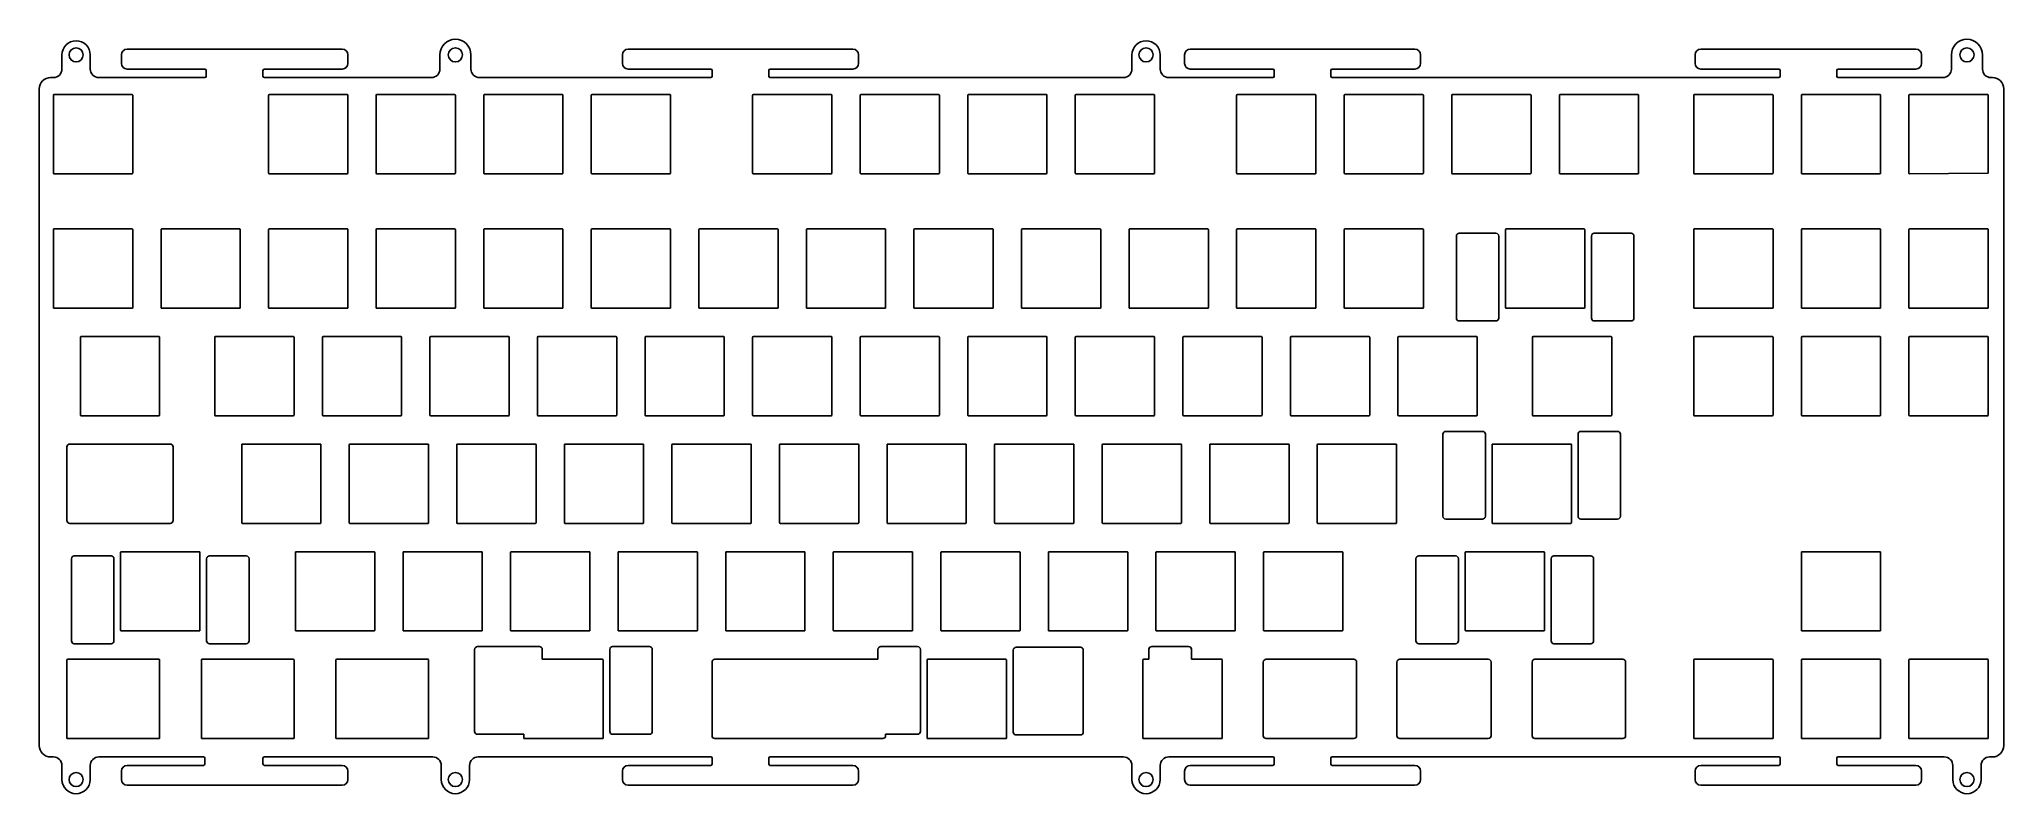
# Model space of a CAD drawing. Header units: millimetres. Extents: x 54 to 401, y 523 to 656.
import ezdxf

# ---------------------------------------------------------------- set-up
doc = ezdxf.new("R2010")
doc.units = ezdxf.units.MM
doc.header["$LTSCALE"] = 0.75

msp = doc.modelspace()

# ---------------------------------------------------------------- linework, layer by layer
at = {"color": 32, "linetype": 'Continuous', "true_color": 0xcd6928}
for p, q in [((57.85, 651.11), (57.85, 653.61)), ((57.85, 651.11), (57.85, 653.61)), ((62.85, 653.61), (62.85, 651.11)), ((62.85, 653.61), (62.85, 651.11)), ((68.35, 653.61), (68.35, 652.11)), ((107.35, 654.61), (69.35, 654.61)), ((108.35, 652.11), (108.35, 653.61)), ((124.6, 651.11), (124.6, 653.61)), ((130.1, 653.61), (130.1, 651.11)), ((156.85, 653.61), (156.85, 652.11)), ((197.55, 654.61), (157.85, 654.61)), ((198.55, 652.11), (198.55, 653.61)), ((246.85, 651.11), (246.85, 653.61)), ((251.85, 653.61), (251.85, 651.11)), ((256.15, 653.61), (256.15, 652.11)), ((296.85, 654.61), (257.15, 654.61)), ((297.85, 652.11), (297.85, 653.61)), ((346.35, 653.61), (346.35, 652.11)), ((385.35, 654.61), (347.35, 654.61)), ((386.35, 652.11), (386.35, 653.61)), ((391.6, 651.11), (391.6, 653.61)), ((391.6, 651.11), (391.6, 653.61)), ((397.1, 653.61), (397.1, 651.11)), ((397.1, 653.61), (397.1, 651.11)), ((64.35, 649.61), (83.1, 649.61)), ((69.35, 651.11), (83.1, 651.11)), ((83.35, 649.86), (83.35, 650.86)), ((93.35, 650.86), (93.35, 649.86)), ((93.6, 651.11), (107.35, 651.11)), ((93.6, 649.61), (123.1, 649.61)), ((131.6, 649.61), (172.45, 649.61)), ((157.85, 651.11), (172.45, 651.11)), ((172.7, 649.86), (172.7, 650.86)), ((182.7, 650.86), (182.7, 649.86)), ((182.95, 651.11), (197.55, 651.11)), ((182.95, 649.61), (245.35, 649.61)), ((253.35, 649.61), (271.75, 649.61)), ((257.15, 651.11), (271.75, 651.11)), ((272, 649.86), (272, 650.86)), ((282, 650.86), (282, 649.86)), ((282.25, 651.11), (296.85, 651.11)), ((282.25, 649.61), (361.1, 649.61)), ((347.35, 651.11), (361.1, 651.11)), ((361.35, 649.86), (361.35, 650.86)), ((371.35, 650.86), (371.35, 649.86)), ((371.6, 651.11), (385.35, 651.11)), ((371.6, 649.61), (390.1, 649.61)), ((53.85, 531.61), (53.85, 647.61)), ((400.85, 647.61), (400.85, 531.61)), ((56.35, 529.61), (55.85, 529.61)), ((57.85, 525.61), (57.85, 528.11)), ((57.85, 525.61), (57.85, 528.11)), ((57.85, 525.61), (57.85, 528.11)), ((62.85, 528.11), (62.85, 525.61)), ((62.85, 528.11), (62.85, 525.61)), ((62.85, 528.11), (62.85, 525.61)), ((82.6, 529.61), (64.35, 529.61)), ((82.85, 529.61), (64.35, 529.61)), ((82.85, 528.11), (69.35, 528.11)), ((93.35, 529.36), (93.35, 528.36)), ((123.35, 529.61), (93.6, 529.61)), ((107.35, 528.11), (93.6, 528.11)), ((124.85, 525.61), (124.85, 528.11)), ((129.85, 528.11), (129.85, 525.61)), ((172.45, 529.61), (131.35, 529.61)), ((172.45, 528.11), (157.85, 528.11)), ((172.7, 528.36), (172.7, 529.36)), ((182.7, 529.36), (182.7, 528.36)), ((245.35, 529.61), (182.95, 529.61)), ((197.55, 528.11), (182.95, 528.11)), ((246.85, 525.61), (246.85, 528.11)), ((271.75, 529.61), (253.35, 529.61)), ((257.15, 528.11), (271.75, 528.11)), ((272, 529.36), (272, 528.36)), ((282, 528.36), (282, 529.36)), ((361.1, 529.61), (282.25, 529.61)), ((282.25, 528.11), (296.85, 528.11)), ((361.1, 528.11), (347.35, 528.11)), ((361.35, 528.36), (361.35, 529.36)), ((371.35, 529.36), (371.35, 528.36)), ((390.35, 529.61), (371.6, 529.61)), ((385.35, 528.11), (371.6, 528.11)), ((391.85, 525.61), (391.85, 528.11)), ((391.85, 525.61), (391.85, 528.11)), ((396.85, 528.11), (396.85, 525.61)), ((396.85, 528.11), (396.85, 525.61)), ((398.85, 529.61), (398.35, 529.61)), ((68.35, 527.11), (68.35, 525.61)), ((69.35, 524.61), (107.35, 524.61)), ((108.35, 525.61), (108.35, 527.11)), ((156.85, 527.11), (156.85, 525.61)), ((157.85, 524.61), (197.55, 524.61)), ((198.55, 525.61), (198.55, 527.11)), ((256.15, 525.61), (256.15, 527.11)), ((296.85, 524.61), (257.15, 524.61)), ((297.85, 527.11), (297.85, 525.61)), ((346.35, 527.11), (346.35, 525.61)), ((347.35, 524.61), (385.35, 524.61)), ((386.35, 525.61), (386.35, 527.11))]:
    msp.add_line(p, q, dxfattribs=at)
for p, q in [((55.85, 649.61), (56.35, 649.61)), ((384.1, 632.71), (384.1, 646.51)), ((384.3, 646.61), (384.2, 646.61)), ((397.9, 646.61), (398, 646.61)), ((398.1, 632.81), (398.1, 646.51)), ((304.16, 621.61), (304.16, 607.11)), ((304.66, 622.11), (311.16, 622.11)), ((311.66, 621.61), (311.66, 607.11)), ((312.85, 622.36), (312.85, 609.36)), ((328.03, 621.61), (328.03, 607.11)), ((328.53, 622.11), (335.03, 622.11)), ((335.53, 621.61), (335.53, 607.11)), ((304.66, 606.61), (311.16, 606.61)), ((328.53, 606.61), (335.03, 606.61)), ((301.78, 572.11), (301.78, 586.61)), ((302.28, 587.11), (308.78, 587.11)), ((309.28, 572.11), (309.28, 586.61)), ((325.65, 572.11), (325.65, 586.61)), ((326.15, 587.11), (332.65, 587.11)), ((333.15, 572.11), (333.15, 586.61)), ((58.73, 584.36), (58.73, 571.36)), ((59.23, 584.86), (76.97, 584.86)), ((77.47, 571.36), (77.47, 584.36)), ((59.23, 570.86), (76.97, 570.86)), ((302.28, 571.61), (308.78, 571.61)), ((326.15, 571.61), (332.65, 571.61)), ((59.53, 564.61), (59.53, 550.11)), ((60.03, 565.11), (66.53, 565.11)), ((67.03, 564.61), (67.03, 550.11)), ((83.41, 564.61), (83.41, 550.11)), ((83.91, 565.11), (90.41, 565.11)), ((90.91, 564.61), (90.91, 550.11)), ((297.03, 564.61), (297.03, 550.11)), ((297.53, 565.11), (304.03, 565.11)), ((304.53, 564.61), (304.53, 550.11)), ((320.9, 564.61), (320.9, 550.11)), ((321.4, 565.11), (327.9, 565.11)), ((328.4, 564.61), (328.4, 550.11)), ((60.03, 549.61), (66.53, 549.61)), ((83.91, 549.61), (90.41, 549.61)), ((130.75, 534.11), (130.75, 548.61)), ((131.25, 549.11), (137.75, 549.11)), ((131.25, 549.11), (142.2, 549.11)), ((142.7, 546.86), (142.7, 548.61)), ((154.62, 534.11), (154.62, 548.61)), ((155.12, 549.11), (161.62, 549.11)), ((155.12, 549.11), (161.62, 549.11)), ((162.12, 534.11), (162.12, 548.61)), ((201.99, 546.86), (201.99, 548.61)), ((202.49, 549.11), (208.99, 549.11)), ((202.49, 549.11), (208.99, 549.11)), ((209.49, 534.11), (209.49, 548.61)), ((225.9, 533.99), (225.9, 548.49)), ((226.4, 548.99), (237.75, 548.99)), ((226.4, 548.99), (237.75, 548.99)), ((238.25, 533.99), (238.25, 548.49)), ((249.86, 546.86), (249.86, 548.62)), ((250.36, 549.12), (256.86, 549.12)), ((257.36, 546.86), (257.36, 548.62)), ((297.53, 549.61), (304.03, 549.61)), ((321.4, 549.61), (327.9, 549.61)), ((153.33, 546.86), (142.7, 546.86)), ((172.68, 546.36), (172.68, 533.36)), ((173.18, 546.86), (201.99, 546.86)), ((224.17, 546.86), (211.17, 546.86)), ((131.25, 533.61), (139.43, 533.61)), ((139.93, 532.86), (139.53, 532.86)), ((139.93, 532.86), (152.93, 532.86)), ((152.93, 532.86), (153.33, 532.86)), ((155.12, 533.61), (161.62, 533.61)), ((173.13, 532.86), (202.84, 532.86)), ((203.34, 533.61), (208.99, 533.61)), ((203.34, 533.61), (203.34, 533.36)), ((211.17, 532.86), (224.17, 532.86)), ((226.4, 533.49), (237.75, 533.49))]:
    msp.add_line(p, q)
at = {"color": 32, "true_color": 0xcd6928}
for p, q in [((398.6, 649.61), (398.85, 649.61)), ((83.1, 528.36), (83.1, 529.36)), ((251.85, 525.61), (251.85, 528.11))]:
    msp.add_line(p, q, dxfattribs=at)
at = {"color": 7, "linetype": 'Continuous'}
for p, q in [((56.35, 646.51), (56.35, 632.71)), ((70.25, 646.61), (56.45, 646.61)), ((70.35, 632.71), (70.35, 646.51)), ((94.35, 646.51), (94.35, 632.71)), ((108.25, 646.61), (94.45, 646.61)), ((108.35, 632.71), (108.35, 646.51)), ((113.35, 646.51), (113.35, 632.71)), ((127.25, 646.61), (113.45, 646.61)), ((127.35, 632.71), (127.35, 646.51)), ((132.35, 646.51), (132.35, 632.71)), ((146.25, 646.61), (132.45, 646.61)), ((146.35, 632.71), (146.35, 646.51)), ((151.35, 646.51), (151.35, 632.71)), ((165.25, 646.61), (151.45, 646.61)), ((165.35, 632.71), (165.35, 646.51)), ((179.85, 646.51), (179.85, 632.71)), ((193.75, 646.61), (179.95, 646.61)), ((193.85, 632.71), (193.85, 646.51)), ((198.85, 646.51), (198.85, 632.71)), ((212.75, 646.61), (198.95, 646.61)), ((212.85, 632.71), (212.85, 646.51)), ((217.85, 646.51), (217.85, 632.71)), ((231.75, 646.61), (217.95, 646.61)), ((231.85, 632.71), (231.85, 646.51)), ((236.85, 646.51), (236.85, 632.71)), ((250.75, 646.61), (236.95, 646.61)), ((250.85, 632.71), (250.85, 646.51)), ((265.35, 646.51), (265.35, 632.71)), ((279.25, 646.61), (265.45, 646.61)), ((279.35, 632.71), (279.35, 646.51)), ((284.35, 646.51), (284.35, 632.71)), ((298.25, 646.61), (284.45, 646.61)), ((298.35, 632.71), (298.35, 646.51)), ((303.35, 646.51), (303.35, 632.71)), ((317.25, 646.61), (303.45, 646.61)), ((317.35, 632.71), (317.35, 646.51)), ((322.35, 646.51), (322.35, 632.71)), ((336.25, 646.61), (322.45, 646.61)), ((336.35, 632.71), (336.35, 646.51)), ((346.1, 646.51), (346.1, 632.71)), ((360, 646.61), (346.2, 646.61)), ((360.1, 632.71), (360.1, 646.51)), ((365.1, 646.51), (365.1, 632.71)), ((379, 646.61), (365.2, 646.61)), ((379.1, 632.71), (379.1, 646.51)), ((398, 646.61), (384.2, 646.61)), ((56.45, 632.61), (70.25, 632.61)), ((94.45, 632.61), (108.25, 632.61)), ((113.45, 632.61), (127.25, 632.61)), ((132.45, 632.61), (146.25, 632.61)), ((151.45, 632.61), (165.25, 632.61)), ((179.95, 632.61), (193.75, 632.61)), ((198.95, 632.61), (212.75, 632.61)), ((217.95, 632.61), (231.75, 632.61)), ((236.95, 632.61), (250.75, 632.61)), ((265.45, 632.61), (279.25, 632.61)), ((284.45, 632.61), (298.25, 632.61)), ((303.45, 632.61), (317.25, 632.61)), ((322.45, 632.61), (336.25, 632.61)), ((346.2, 632.61), (360, 632.61)), ((365.2, 632.61), (379, 632.61)), ((384.2, 632.61), (398, 632.71)), ((56.35, 608.96), (56.35, 622.76)), ((56.45, 622.86), (70.25, 622.86)), ((70.35, 622.76), (70.35, 608.96)), ((75.35, 608.96), (75.35, 622.76)), ((75.45, 622.86), (89.25, 622.86)), ((89.35, 622.76), (89.35, 608.96)), ((94.35, 608.96), (94.35, 622.76)), ((94.45, 622.86), (108.25, 622.86)), ((108.35, 622.76), (108.35, 608.96)), ((113.35, 608.96), (113.35, 622.76)), ((113.45, 622.86), (127.25, 622.86)), ((127.35, 622.76), (127.35, 608.96)), ((132.35, 608.96), (132.35, 622.76)), ((132.45, 622.86), (146.25, 622.86)), ((146.35, 622.76), (146.35, 608.96)), ((151.35, 608.96), (151.35, 622.76)), ((151.45, 622.86), (165.25, 622.86)), ((165.35, 622.76), (165.35, 608.96)), ((170.35, 608.96), (170.35, 622.76)), ((170.45, 622.86), (184.25, 622.86)), ((184.35, 622.76), (184.35, 608.96)), ((189.35, 608.96), (189.35, 622.76)), ((189.45, 622.86), (203.25, 622.86)), ((203.35, 622.76), (203.35, 608.96)), ((208.35, 608.96), (208.35, 622.76)), ((208.45, 622.86), (222.25, 622.86)), ((222.35, 622.76), (222.35, 608.96)), ((227.35, 608.96), (227.35, 622.76)), ((227.45, 622.86), (241.25, 622.86)), ((241.35, 622.76), (241.35, 608.96)), ((246.35, 608.96), (246.35, 622.76)), ((246.45, 622.86), (260.25, 622.86)), ((260.35, 622.76), (260.35, 608.96)), ((265.35, 608.96), (265.35, 622.76)), ((265.45, 622.86), (279.25, 622.86)), ((279.35, 622.76), (279.35, 608.96)), ((284.35, 608.96), (284.35, 622.76)), ((284.45, 622.86), (298.25, 622.86)), ((298.35, 622.76), (298.35, 608.96)), ((312.85, 618.36), (312.85, 622.76)), ((312.95, 622.86), (326.75, 622.86)), ((326.85, 622.76), (326.85, 608.96)), ((326.85, 622.76), (326.85, 608.96)), ((346.1, 608.96), (346.1, 622.76)), ((346.2, 622.86), (360, 622.86)), ((360.1, 622.76), (360.1, 608.96)), ((365.1, 608.96), (365.1, 622.76)), ((365.2, 622.86), (379, 622.86)), ((379.1, 622.76), (379.1, 608.96)), ((384.1, 608.96), (384.1, 622.76)), ((384.2, 622.86), (398, 622.86)), ((398.1, 622.76), (398.1, 608.96)), ((312.85, 608.96), (312.85, 613.36)), ((70.25, 608.86), (56.45, 608.86)), ((89.25, 608.86), (75.45, 608.86)), ((108.25, 608.86), (94.45, 608.86)), ((127.25, 608.86), (113.45, 608.86)), ((146.25, 608.86), (132.45, 608.86)), ((165.25, 608.86), (151.45, 608.86)), ((184.25, 608.86), (170.45, 608.86)), ((203.25, 608.86), (189.45, 608.86)), ((222.25, 608.86), (208.45, 608.86)), ((241.25, 608.86), (227.45, 608.86)), ((260.25, 608.86), (246.45, 608.86)), ((279.25, 608.86), (265.45, 608.86)), ((298.25, 608.86), (284.45, 608.86)), ((326.75, 608.86), (312.95, 608.86)), ((360, 608.86), (346.2, 608.86)), ((379, 608.86), (365.2, 608.86)), ((398, 608.86), (384.2, 608.86)), ((61.2, 603.86), (75, 603.86)), ((84.95, 603.86), (98.75, 603.86)), ((103.95, 603.86), (117.75, 603.86)), ((122.95, 603.86), (136.75, 603.86)), ((141.95, 603.86), (155.75, 603.86)), ((160.95, 603.86), (174.75, 603.86)), ((179.95, 603.86), (193.75, 603.86)), ((198.95, 603.86), (212.75, 603.86)), ((217.95, 603.86), (231.75, 603.86)), ((236.95, 603.86), (250.75, 603.86)), ((255.95, 603.86), (269.75, 603.86)), ((274.95, 603.86), (288.75, 603.86)), ((293.95, 603.86), (307.75, 603.86)), ((317.7, 603.86), (331.5, 603.86)), ((360, 603.86), (346.2, 603.86)), ((365.2, 603.86), (379, 603.86)), ((384.2, 603.86), (398, 603.86)), ((61.1, 589.96), (61.1, 603.76)), ((75.1, 603.76), (75.1, 589.96)), ((84.85, 589.96), (84.85, 603.76)), ((98.85, 603.76), (98.85, 589.96)), ((103.85, 589.96), (103.85, 603.76)), ((117.85, 603.76), (117.85, 589.96)), ((122.85, 589.96), (122.85, 603.76)), ((136.85, 603.76), (136.85, 589.96)), ((141.85, 589.96), (141.85, 603.76)), ((155.85, 603.76), (155.85, 589.96)), ((160.85, 589.96), (160.85, 603.76)), ((174.85, 603.76), (174.85, 589.96)), ((179.85, 589.96), (179.85, 603.76)), ((193.85, 603.76), (193.85, 589.96)), ((198.85, 589.96), (198.85, 603.76)), ((212.85, 603.76), (212.85, 589.96)), ((217.85, 589.96), (217.85, 603.76)), ((231.85, 603.76), (231.85, 589.96)), ((236.85, 589.96), (236.85, 603.76)), ((250.85, 603.76), (250.85, 589.96)), ((255.85, 589.96), (255.85, 603.76)), ((269.85, 603.76), (269.85, 589.96)), ((274.85, 589.96), (274.85, 603.76)), ((288.85, 603.76), (288.85, 589.96)), ((293.85, 589.96), (293.85, 603.76)), ((307.85, 603.76), (307.85, 589.96)), ((317.6, 589.96), (317.6, 603.76)), ((331.6, 603.76), (331.6, 589.96)), ((346.1, 603.76), (346.1, 589.96)), ((360.1, 589.96), (360.1, 603.76)), ((365.1, 589.96), (365.1, 603.76)), ((379.1, 603.76), (379.1, 589.96)), ((384.1, 589.96), (384.1, 603.76)), ((398.1, 603.76), (398.1, 589.96)), ((75, 589.86), (61.2, 589.86)), ((98.75, 589.86), (84.95, 589.86)), ((117.75, 589.86), (103.95, 589.86)), ((136.75, 589.86), (122.95, 589.86)), ((155.75, 589.86), (141.95, 589.86)), ((174.75, 589.86), (160.95, 589.86)), ((193.75, 589.86), (179.95, 589.86)), ((212.75, 589.86), (198.95, 589.86)), ((231.75, 589.86), (217.95, 589.86)), ((250.75, 589.86), (236.95, 589.86)), ((269.75, 589.86), (255.95, 589.86)), ((288.75, 589.86), (274.95, 589.86)), ((307.75, 589.86), (293.95, 589.86)), ((331.5, 589.86), (317.7, 589.86)), ((346.2, 589.86), (360, 589.86)), ((379, 589.86), (365.2, 589.86)), ((398, 589.86), (384.2, 589.86)), ((89.6, 570.96), (89.6, 584.76)), ((89.7, 584.86), (103.5, 584.86)), ((103.6, 584.76), (103.6, 570.96)), ((108.6, 570.96), (108.6, 584.76)), ((108.7, 584.86), (122.5, 584.86)), ((122.6, 584.76), (122.6, 570.96)), ((127.6, 570.96), (127.6, 584.76)), ((127.7, 584.86), (141.5, 584.86)), ((141.6, 584.76), (141.6, 570.96)), ((146.6, 570.96), (146.6, 584.76)), ((146.7, 584.86), (160.5, 584.86)), ((160.6, 584.76), (160.6, 570.96)), ((165.6, 570.96), (165.6, 584.76)), ((165.7, 584.86), (179.5, 584.86)), ((179.6, 584.76), (179.6, 570.96)), ((184.6, 570.96), (184.6, 584.76)), ((184.7, 584.86), (198.5, 584.86)), ((198.6, 584.76), (198.6, 570.96)), ((203.6, 570.96), (203.6, 584.76)), ((203.7, 584.86), (217.5, 584.86)), ((217.6, 584.76), (217.6, 570.96)), ((222.6, 570.96), (222.6, 584.76)), ((222.7, 584.86), (236.5, 584.86)), ((236.6, 584.76), (236.6, 570.96)), ((241.6, 570.96), (241.6, 584.76)), ((241.7, 584.86), (255.5, 584.86)), ((255.6, 584.76), (255.6, 570.96)), ((260.6, 570.96), (260.6, 584.76)), ((260.7, 584.86), (274.5, 584.86)), ((274.6, 584.76), (274.6, 570.96)), ((279.6, 570.96), (279.6, 584.76)), ((279.7, 584.86), (293.5, 584.86)), ((293.6, 584.76), (293.6, 570.96)), ((310.47, 570.96), (310.47, 584.76)), ((310.47, 570.96), (310.47, 584.76)), ((310.57, 584.86), (324.37, 584.86)), ((324.47, 584.76), (324.47, 570.96)), ((324.47, 584.76), (324.47, 570.96)), ((103.5, 570.86), (89.7, 570.86)), ((122.5, 570.86), (108.7, 570.86)), ((141.5, 570.86), (127.7, 570.86)), ((160.5, 570.86), (146.7, 570.86)), ((179.5, 570.86), (165.7, 570.86)), ((198.5, 570.86), (184.7, 570.86)), ((217.5, 570.86), (203.7, 570.86)), ((236.5, 570.86), (222.7, 570.86)), ((255.5, 570.86), (241.7, 570.86)), ((274.5, 570.86), (260.7, 570.86)), ((293.5, 570.86), (279.7, 570.86)), ((324.37, 570.86), (310.57, 570.86)), ((68.22, 551.96), (68.22, 565.76)), ((68.22, 551.96), (68.22, 565.76)), ((68.32, 565.86), (82.12, 565.86)), ((82.22, 565.76), (82.22, 551.96)), ((82.22, 565.76), (82.22, 551.96)), ((99.1, 551.96), (99.1, 565.76)), ((99.2, 565.86), (113, 565.86)), ((113.1, 565.76), (113.1, 551.96)), ((118.1, 551.96), (118.1, 565.76)), ((118.2, 565.86), (132, 565.86)), ((132.1, 565.76), (132.1, 551.96)), ((137.1, 551.96), (137.1, 565.76)), ((137.2, 565.86), (151, 565.86)), ((151.1, 565.76), (151.1, 551.96)), ((156.1, 551.96), (156.1, 565.76)), ((156.2, 565.86), (170, 565.86)), ((170.1, 565.76), (170.1, 551.96)), ((175.1, 551.96), (175.1, 565.76)), ((175.2, 565.86), (189, 565.86)), ((189.1, 565.76), (189.1, 551.96)), ((194.1, 551.96), (194.1, 565.76)), ((194.2, 565.86), (208, 565.86)), ((208.1, 565.76), (208.1, 551.96)), ((213.1, 551.96), (213.1, 565.76)), ((213.2, 565.86), (227, 565.86)), ((227.1, 565.76), (227.1, 551.96)), ((232.1, 551.96), (232.1, 565.76)), ((232.2, 565.86), (246, 565.86)), ((246.1, 565.76), (246.1, 551.96)), ((251.1, 551.96), (251.1, 565.76)), ((251.2, 565.86), (265, 565.86)), ((265.1, 565.76), (265.1, 551.96)), ((270.1, 551.96), (270.1, 565.76)), ((270.2, 565.86), (284, 565.86)), ((284.1, 565.76), (284.1, 551.96)), ((305.72, 551.96), (305.72, 565.76)), ((305.72, 551.96), (305.72, 565.76)), ((305.82, 565.86), (319.62, 565.86)), ((319.72, 565.76), (319.72, 551.96)), ((319.72, 565.76), (319.72, 551.96)), ((365.1, 551.96), (365.1, 565.76)), ((365.2, 565.86), (379, 565.86)), ((379.1, 565.76), (379.1, 551.96)), ((82.12, 551.86), (68.32, 551.86)), ((113, 551.86), (99.2, 551.86)), ((132, 551.86), (118.2, 551.86)), ((151, 551.86), (137.2, 551.86)), ((170, 551.86), (156.2, 551.86)), ((189, 551.86), (175.2, 551.86)), ((208, 551.86), (194.2, 551.86)), ((227, 551.86), (213.2, 551.86)), ((246, 551.86), (232.2, 551.86)), ((265, 551.86), (251.2, 551.86)), ((284, 551.86), (270.2, 551.86)), ((319.62, 551.86), (305.82, 551.86)), ((379, 551.86), (365.2, 551.86)), ((58.73, 532.96), (58.73, 546.76)), ((58.83, 546.86), (75, 546.86)), ((75.1, 546.76), (75.1, 532.96)), ((82.48, 532.96), (82.48, 546.76)), ((82.58, 546.86), (98.75, 546.86)), ((98.85, 546.76), (98.85, 532.96)), ((106.23, 532.96), (106.23, 546.76)), ((106.33, 546.86), (122.5, 546.86)), ((122.6, 546.76), (122.6, 532.96)), ((153.43, 546.76), (153.43, 532.96)), ((210.67, 532.96), (210.67, 546.76)), ((210.77, 546.86), (224.57, 546.86)), ((224.67, 546.76), (224.67, 532.96)), ((248.8, 532.96), (248.8, 546.76)), ((248.9, 546.86), (249.86, 546.86)), ((257.36, 546.86), (262.7, 546.86)), ((262.8, 546.76), (262.8, 532.96)), ((270.06, 533.36), (270.06, 546.36)), ((270.56, 546.86), (286.05, 546.86)), ((286.55, 546.36), (286.55, 533.36)), ((293.67, 533.36), (293.67, 546.36)), ((294.17, 546.86), (309.8, 546.86)), ((310.3, 546.36), (310.3, 533.36)), ((317.55, 533.36), (317.55, 546.36)), ((318.05, 546.86), (333.55, 546.86)), ((334.05, 546.36), (334.05, 533.36)), ((346.1, 532.96), (346.1, 546.76)), ((346.2, 546.86), (360, 546.86)), ((360.1, 546.76), (360.1, 532.96)), ((365.1, 532.96), (365.1, 546.76)), ((365.2, 546.86), (379, 546.86)), ((379.1, 546.76), (379.1, 532.96)), ((384.1, 532.96), (384.1, 546.76)), ((384.2, 546.86), (398, 546.86)), ((398.1, 546.76), (398.1, 532.96)), ((75, 532.86), (58.83, 532.86)), ((98.75, 532.86), (82.58, 532.86)), ((122.5, 532.86), (106.33, 532.86)), ((139.43, 532.96), (139.43, 533.61)), ((224.57, 532.86), (210.77, 532.86)), ((262.7, 532.86), (248.9, 532.86)), ((286.05, 532.86), (270.56, 532.86)), ((309.8, 532.86), (294.17, 532.86)), ((333.55, 532.86), (318.05, 532.86)), ((360, 532.86), (346.2, 532.86)), ((379, 532.86), (365.2, 532.86)), ((398, 532.86), (384.2, 532.86))]:
    msp.add_line(p, q, dxfattribs=at)
at = {"color": 32, "true_color": 0xcd6928}
for centre in [(60.35, 653.61), (127.35, 653.61), (249.35, 653.61), (394.35, 653.61), (60.35, 525.61), (127.35, 525.61), (249.35, 525.61), (394.35, 525.61)]:
    msp.add_circle(centre, 1.25, dxfattribs=at)
at = {"color": 32, "linetype": 'Continuous', "true_color": 0xcd6928}
for centre, radius, start, end in [((60.35, 653.61), 2.5, 0, 180), ((60.35, 653.61), 2.5, 0, 180), ((127.35, 653.61), 2.75, 0, 180), ((249.35, 653.61), 2.5, 0, 180), ((394.35, 653.61), 2.75, 0, 180), ((394.35, 653.61), 2.75, 0, 180), ((69.35, 653.61), 1, 90, 180), ((107.35, 653.61), 1, 0, 90), ((157.85, 653.61), 1, 90, 180), ((197.55, 653.61), 1, 0, 90), ((257.15, 653.61), 1, 90, 180), ((296.85, 653.61), 1, 0, 90), ((347.35, 653.61), 1, 90, 180), ((385.35, 653.61), 1, 0, 90), ((55.85, 647.61), 2, 90, 180), ((56.35, 651.11), 1.5, 270, 0), ((64.35, 651.11), 1.5, 180, 270), ((69.35, 652.11), 1, 180, 270), ((83.1, 650.86), 0.25, 0, 90), ((83.1, 649.86), 0.25, 270, 0), ((93.6, 650.86), 0.25, 90, 180), ((93.6, 649.86), 0.25, 180, 270), ((107.35, 652.11), 1, 270, 0), ((123.1, 651.11), 1.5, 270, 0), ((131.6, 651.11), 1.5, 180, 270), ((157.85, 652.11), 1, 180, 270), ((172.45, 650.86), 0.25, 0, 90), ((172.45, 649.86), 0.25, 270, 0), ((182.95, 650.86), 0.25, 90, 180), ((182.95, 649.86), 0.25, 180, 270), ((197.55, 652.11), 1, 270, 0), ((245.35, 651.11), 1.5, 270, 0), ((253.35, 651.11), 1.5, 180, 270), ((257.15, 652.11), 1, 180, 270), ((271.75, 650.86), 0.25, 0, 90), ((271.75, 649.86), 0.25, 270, 0), ((282.25, 650.86), 0.25, 90, 180), ((282.25, 649.86), 0.25, 180, 270), ((296.85, 652.11), 1, 270, 0), ((347.35, 652.11), 1, 180, 270), ((361.1, 650.86), 0.25, 0, 90), ((361.1, 649.86), 0.25, 270, 0), ((371.6, 650.86), 0.25, 90, 180), ((371.6, 649.86), 0.25, 180, 270), ((385.35, 652.11), 1, 270, 0), ((390.1, 651.11), 1.5, 270, 0), ((398.6, 651.11), 1.5, 180, 270), ((398.85, 647.61), 2, 0, 90), ((55.85, 531.61), 2, 180, 270), ((398.85, 531.61), 2, 270, 0), ((56.35, 528.11), 1.5, 0, 90), ((64.35, 528.11), 1.5, 90, 180), ((64.35, 528.11), 1.5, 90, 180), ((69.35, 527.11), 1, 90, 180), ((93.6, 529.36), 0.25, 90, 180), ((93.6, 528.36), 0.25, 180, 270), ((107.35, 527.11), 1, 0, 90), ((123.35, 528.11), 1.5, 0, 90), ((131.35, 528.11), 1.5, 90, 180), ((157.85, 527.11), 1, 90, 180), ((172.45, 529.36), 0.25, 0, 90), ((172.45, 528.36), 0.25, 270, 0), ((182.95, 529.36), 0.25, 90, 180), ((182.95, 528.36), 0.25, 180, 270), ((197.55, 527.11), 1, 0, 90), ((245.35, 528.11), 1.5, 0, 90), ((253.35, 528.11), 1.5, 90, 180), ((257.15, 527.11), 1, 90, 180), ((271.75, 529.36), 0.25, 0, 90), ((271.75, 528.36), 0.25, 270, 0), ((282.25, 529.36), 0.25, 90, 180), ((282.25, 528.36), 0.25, 180, 270), ((296.85, 527.11), 1, 0, 90), ((347.35, 527.11), 1, 90, 180), ((361.1, 529.36), 0.25, 0, 90), ((361.1, 528.36), 0.25, 270, 0), ((371.6, 529.36), 0.25, 90, 180), ((371.6, 528.36), 0.25, 180, 270), ((385.35, 527.11), 1, 0, 90), ((390.35, 528.11), 1.5, 0, 90), ((398.35, 528.11), 1.5, 90, 180), ((60.35, 525.61), 2.5, 180, 0), ((60.35, 525.61), 2.5, 180, 0), ((60.35, 525.61), 2.5, 180, 0), ((69.35, 525.61), 1, 180, 270), ((107.35, 525.61), 1, 270, 0), ((127.35, 525.61), 2.5, 180, 0), ((157.85, 525.61), 1, 180, 270), ((197.55, 525.61), 1, 270, 0), ((249.35, 525.61), 2.5, 180, 0), ((257.15, 525.61), 1, 180, 270), ((296.85, 525.61), 1, 270, 0), ((347.35, 525.61), 1, 180, 270), ((385.35, 525.61), 1, 270, 0), ((394.35, 525.61), 2.5, 180, 0), ((394.35, 525.61), 2.5, 180, 0)]:
    msp.add_arc(centre, radius, start, end, dxfattribs=at)
at = {"color": 7, "linetype": 'Continuous'}
for centre, radius, start, end in [((56.45, 646.51), 0.1, 90, 180), ((70.25, 646.51), 0.1, 0, 90), ((94.45, 646.51), 0.1, 90, 180), ((108.25, 646.51), 0.1, 0, 90), ((113.45, 646.51), 0.1, 90, 180), ((127.25, 646.51), 0.1, 0, 90), ((132.45, 646.51), 0.1, 90, 180), ((146.25, 646.51), 0.1, 0, 90), ((151.45, 646.51), 0.1, 90, 180), ((165.25, 646.51), 0.1, 0, 90), ((179.95, 646.51), 0.1, 90, 180), ((193.75, 646.51), 0.1, 0, 90), ((198.95, 646.51), 0.1, 90, 180), ((212.75, 646.51), 0.1, 0, 90), ((217.95, 646.51), 0.1, 90, 180), ((231.75, 646.51), 0.1, 0, 90), ((236.95, 646.51), 0.1, 90, 180), ((250.75, 646.51), 0.1, 0, 90), ((265.45, 646.51), 0.1, 90, 180), ((279.25, 646.51), 0.1, 0, 90), ((284.45, 646.51), 0.1, 90, 180), ((298.25, 646.51), 0.1, 0, 90), ((303.45, 646.51), 0.1, 90, 180), ((317.25, 646.51), 0.1, 0, 90), ((322.45, 646.51), 0.1, 90, 180), ((336.25, 646.51), 0.1, 0, 90), ((346.2, 646.51), 0.1, 90, 180), ((360, 646.51), 0.1, 0, 90), ((365.2, 646.51), 0.1, 90, 180), ((379, 646.51), 0.1, 0, 90), ((56.45, 632.71), 0.1, 180, 270), ((70.25, 632.71), 0.1, 270, 0), ((94.45, 632.71), 0.1, 180, 270), ((108.25, 632.71), 0.1, 270, 0), ((113.45, 632.71), 0.1, 180, 270), ((127.25, 632.71), 0.1, 270, 0), ((132.45, 632.71), 0.1, 180, 270), ((146.25, 632.71), 0.1, 270, 0), ((151.45, 632.71), 0.1, 180, 270), ((165.25, 632.71), 0.1, 270, 0), ((179.95, 632.71), 0.1, 180, 270), ((193.75, 632.71), 0.1, 270, 0), ((198.95, 632.71), 0.1, 180, 270), ((212.75, 632.71), 0.1, 270, 0), ((217.95, 632.71), 0.1, 180, 270), ((231.75, 632.71), 0.1, 270, 0), ((236.95, 632.71), 0.1, 180, 270), ((250.75, 632.71), 0.1, 270, 0), ((265.45, 632.71), 0.1, 180, 270), ((279.25, 632.71), 0.1, 270, 0), ((284.45, 632.71), 0.1, 180, 270), ((298.25, 632.71), 0.1, 270, 0), ((303.45, 632.71), 0.1, 180, 270), ((317.25, 632.71), 0.1, 270, 0), ((322.45, 632.71), 0.1, 180, 270), ((336.25, 632.71), 0.1, 270, 0), ((346.2, 632.71), 0.1, 180, 270), ((360, 632.71), 0.1, 270, 0), ((365.2, 632.71), 0.1, 180, 270), ((379, 632.71), 0.1, 270, 0), ((384.3, 632.71), 0.1, 270, 270.4122), ((56.45, 622.76), 0.1, 90, 180), ((70.25, 622.76), 0.1, 0, 90), ((75.45, 622.76), 0.1, 90, 180), ((89.25, 622.76), 0.1, 0, 90), ((94.45, 622.76), 0.1, 90, 180), ((108.25, 622.76), 0.1, 0, 90), ((113.45, 622.76), 0.1, 90, 180), ((127.25, 622.76), 0.1, 0, 90), ((132.45, 622.76), 0.1, 90, 180), ((146.25, 622.76), 0.1, 0, 90), ((151.45, 622.76), 0.1, 90, 180), ((165.25, 622.76), 0.1, 0, 90), ((170.45, 622.76), 0.1, 90, 180), ((184.25, 622.76), 0.1, 0, 90), ((189.45, 622.76), 0.1, 90, 180), ((203.25, 622.76), 0.1, 0, 90), ((208.45, 622.76), 0.1, 90, 180), ((222.25, 622.76), 0.1, 0, 90), ((227.45, 622.76), 0.1, 90, 180), ((241.25, 622.76), 0.1, 0, 90), ((246.45, 622.76), 0.1, 90, 180), ((260.25, 622.76), 0.1, 0, 90), ((265.45, 622.76), 0.1, 90, 180), ((279.25, 622.76), 0.1, 0, 90), ((284.45, 622.76), 0.1, 90, 180), ((298.25, 622.76), 0.1, 0, 90), ((312.95, 622.76), 0.1, 90, 180), ((326.75, 622.76), 0.1, 0, 90), ((346.2, 622.76), 0.1, 90, 180), ((360, 622.76), 0.1, 0, 90), ((365.2, 622.76), 0.1, 90, 180), ((379, 622.76), 0.1, 0, 90), ((384.2, 622.76), 0.1, 90, 180), ((398, 622.76), 0.1, 0, 90), ((56.45, 608.96), 0.1, 180, 270), ((70.25, 608.96), 0.1, 270, 0), ((75.45, 608.96), 0.1, 180, 270), ((89.25, 608.96), 0.1, 270, 0), ((94.45, 608.96), 0.1, 180, 270), ((108.25, 608.96), 0.1, 270, 0), ((113.45, 608.96), 0.1, 180, 270), ((127.25, 608.96), 0.1, 270, 0), ((132.45, 608.96), 0.1, 180, 270), ((146.25, 608.96), 0.1, 270, 0), ((151.45, 608.96), 0.1, 180, 270), ((165.25, 608.96), 0.1, 270, 0), ((170.45, 608.96), 0.1, 180, 270), ((184.25, 608.96), 0.1, 270, 0), ((189.45, 608.96), 0.1, 180, 270), ((203.25, 608.96), 0.1, 270, 0), ((208.45, 608.96), 0.1, 180, 270), ((222.25, 608.96), 0.1, 270, 0), ((227.45, 608.96), 0.1, 180, 270), ((241.25, 608.96), 0.1, 270, 0), ((246.45, 608.96), 0.1, 180, 270), ((260.25, 608.96), 0.1, 270, 0), ((265.45, 608.96), 0.1, 180, 270), ((279.25, 608.96), 0.1, 270, 0), ((284.45, 608.96), 0.1, 180, 270), ((298.25, 608.96), 0.1, 270, 0), ((312.95, 608.96), 0.1, 180, 270), ((326.75, 608.96), 0.1, 270, 0), ((346.2, 608.96), 0.1, 180, 270), ((360, 608.96), 0.1, 270, 0), ((365.2, 608.96), 0.1, 180, 270), ((379, 608.96), 0.1, 270, 0), ((384.2, 608.96), 0.1, 180, 270), ((398, 608.96), 0.1, 270, 0), ((61.2, 603.76), 0.1, 90, 180), ((75, 603.76), 0.1, 0, 90), ((84.95, 603.76), 0.1, 90, 180), ((98.75, 603.76), 0.1, 0, 90), ((103.95, 603.76), 0.1, 90, 180), ((117.75, 603.76), 0.1, 0, 90), ((122.95, 603.76), 0.1, 90, 180), ((136.75, 603.76), 0.1, 0, 90), ((141.95, 603.76), 0.1, 90, 180), ((155.75, 603.76), 0.1, 0, 90), ((160.95, 603.76), 0.1, 90, 180), ((174.75, 603.76), 0.1, 0, 90), ((179.95, 603.76), 0.1, 90, 180), ((193.75, 603.76), 0.1, 0, 90), ((198.95, 603.76), 0.1, 90, 180), ((212.75, 603.76), 0.1, 0, 90), ((217.95, 603.76), 0.1, 90, 180), ((231.75, 603.76), 0.1, 0, 90), ((236.95, 603.76), 0.1, 90, 180), ((250.75, 603.76), 0.1, 0, 90), ((255.95, 603.76), 0.1, 90, 180), ((269.75, 603.76), 0.1, 0, 90), ((274.95, 603.76), 0.1, 90, 180), ((288.75, 603.76), 0.1, 0, 90), ((293.95, 603.76), 0.1, 90, 180), ((307.75, 603.76), 0.1, 0, 90), ((317.7, 603.76), 0.1, 90, 180), ((331.5, 603.76), 0.1, 0, 90), ((346.2, 603.76), 0.1, 90, 180), ((360, 603.76), 0.1, 0, 90), ((365.2, 603.76), 0.1, 90, 180), ((379, 603.76), 0.1, 0, 90), ((384.2, 603.76), 0.1, 90, 180), ((398, 603.76), 0.1, 0, 90), ((61.2, 589.96), 0.1, 180, 270), ((75, 589.96), 0.1, 270, 0), ((84.95, 589.96), 0.1, 180, 270), ((98.75, 589.96), 0.1, 270, 0), ((103.95, 589.96), 0.1, 180, 270), ((117.75, 589.96), 0.1, 270, 0), ((122.95, 589.96), 0.1, 180, 270), ((136.75, 589.96), 0.1, 270, 0), ((141.95, 589.96), 0.1, 180, 270), ((155.75, 589.96), 0.1, 270, 0), ((160.95, 589.96), 0.1, 180, 270), ((174.75, 589.96), 0.1, 270, 0), ((179.95, 589.96), 0.1, 180, 270), ((193.75, 589.96), 0.1, 270, 0), ((198.95, 589.96), 0.1, 180, 270), ((212.75, 589.96), 0.1, 270, 0), ((217.95, 589.96), 0.1, 180, 270), ((231.75, 589.96), 0.1, 270, 0), ((236.95, 589.96), 0.1, 180, 270), ((250.75, 589.96), 0.1, 270, 0), ((255.95, 589.96), 0.1, 180, 270), ((269.75, 589.96), 0.1, 270, 0), ((274.95, 589.96), 0.1, 180, 270), ((288.75, 589.96), 0.1, 270, 0), ((293.95, 589.96), 0.1, 180, 270), ((307.75, 589.96), 0.1, 270, 0), ((317.7, 589.96), 0.1, 180, 270), ((331.5, 589.96), 0.1, 270, 0), ((346.2, 589.96), 0.1, 180, 270), ((360, 589.96), 0.1, 270, 0), ((365.2, 589.96), 0.1, 180, 270), ((379, 589.96), 0.1, 270, 0), ((384.2, 589.96), 0.1, 180, 270), ((398, 589.96), 0.1, 270, 0), ((89.7, 584.76), 0.1, 90, 180), ((103.5, 584.76), 0.1, 0, 90), ((108.7, 584.76), 0.1, 90, 180), ((122.5, 584.76), 0.1, 0, 90), ((127.7, 584.76), 0.1, 90, 180), ((141.5, 584.76), 0.1, 0, 90), ((146.7, 584.76), 0.1, 90, 180), ((160.5, 584.76), 0.1, 0, 90), ((165.7, 584.76), 0.1, 90, 180), ((179.5, 584.76), 0.1, 0, 90), ((184.7, 584.76), 0.1, 90, 180), ((198.5, 584.76), 0.1, 0, 90), ((203.7, 584.76), 0.1, 90, 180), ((217.5, 584.76), 0.1, 0, 90), ((222.7, 584.76), 0.1, 90, 180), ((236.5, 584.76), 0.1, 0, 90), ((241.7, 584.76), 0.1, 90, 180), ((255.5, 584.76), 0.1, 0, 90), ((260.7, 584.76), 0.1, 90, 180), ((274.5, 584.76), 0.1, 0, 90), ((279.7, 584.76), 0.1, 90, 180), ((293.5, 584.76), 0.1, 0, 90), ((310.57, 584.76), 0.1, 90, 180), ((324.37, 584.76), 0.1, 0, 90), ((89.7, 570.96), 0.1, 180, 270), ((103.5, 570.96), 0.1, 270, 0), ((108.7, 570.96), 0.1, 180, 270), ((122.5, 570.96), 0.1, 270, 0), ((127.7, 570.96), 0.1, 180, 270), ((141.5, 570.96), 0.1, 270, 0), ((146.7, 570.96), 0.1, 180, 270), ((160.5, 570.96), 0.1, 270, 0), ((165.7, 570.96), 0.1, 180, 270), ((179.5, 570.96), 0.1, 270, 0), ((184.7, 570.96), 0.1, 180, 270), ((198.5, 570.96), 0.1, 270, 0), ((203.7, 570.96), 0.1, 180, 270), ((217.5, 570.96), 0.1, 270, 0), ((222.7, 570.96), 0.1, 180, 270), ((236.5, 570.96), 0.1, 270, 0), ((241.7, 570.96), 0.1, 180, 270), ((255.5, 570.96), 0.1, 270, 0), ((260.7, 570.96), 0.1, 180, 270), ((274.5, 570.96), 0.1, 270, 0), ((279.7, 570.96), 0.1, 180, 270), ((293.5, 570.96), 0.1, 270, 0), ((310.57, 570.96), 0.1, 180, 270), ((324.37, 570.96), 0.1, 270, 0), ((68.32, 565.76), 0.1, 90, 180), ((82.12, 565.76), 0.1, 0, 90), ((99.2, 565.76), 0.1, 90, 180), ((113, 565.76), 0.1, 0, 90), ((118.2, 565.76), 0.1, 90, 180), ((132, 565.76), 0.1, 0, 90), ((137.2, 565.76), 0.1, 90, 180), ((151, 565.76), 0.1, 0, 90), ((156.2, 565.76), 0.1, 90, 180), ((170, 565.76), 0.1, 0, 90), ((175.2, 565.76), 0.1, 90, 180), ((189, 565.76), 0.1, 0, 90), ((194.2, 565.76), 0.1, 90, 180), ((208, 565.76), 0.1, 0, 90), ((213.2, 565.76), 0.1, 90, 180), ((227, 565.76), 0.1, 0, 90), ((232.2, 565.76), 0.1, 90, 180), ((246, 565.76), 0.1, 0, 90), ((251.2, 565.76), 0.1, 90, 180), ((265, 565.76), 0.1, 0, 90), ((270.2, 565.76), 0.1, 90, 180), ((284, 565.76), 0.1, 0, 90), ((305.82, 565.76), 0.1, 90, 180), ((319.62, 565.76), 0.1, 0, 90), ((365.2, 565.76), 0.1, 90, 180), ((379, 565.76), 0.1, 0, 90), ((68.32, 551.96), 0.1, 180, 270), ((82.12, 551.96), 0.1, 270, 0), ((99.2, 551.96), 0.1, 180, 270), ((113, 551.96), 0.1, 270, 0), ((118.2, 551.96), 0.1, 180, 270), ((132, 551.96), 0.1, 270, 0), ((137.2, 551.96), 0.1, 180, 270), ((151, 551.96), 0.1, 270, 0), ((156.2, 551.96), 0.1, 180, 270), ((170, 551.96), 0.1, 270, 0), ((175.2, 551.96), 0.1, 180, 270), ((189, 551.96), 0.1, 270, 0), ((194.2, 551.96), 0.1, 180, 270), ((208, 551.96), 0.1, 270, 0), ((213.2, 551.96), 0.1, 180, 270), ((227, 551.96), 0.1, 270, 0), ((232.2, 551.96), 0.1, 180, 270), ((246, 551.96), 0.1, 270, 0), ((251.2, 551.96), 0.1, 180, 270), ((265, 551.96), 0.1, 270, 0), ((270.2, 551.96), 0.1, 180, 270), ((284, 551.96), 0.1, 270, 0), ((305.82, 551.96), 0.1, 180, 270), ((319.62, 551.96), 0.1, 270, 0), ((365.2, 551.96), 0.1, 180, 270), ((379, 551.96), 0.1, 270, 0), ((58.83, 546.76), 0.1, 90, 180), ((75, 546.76), 0.1, 0, 90), ((82.58, 546.76), 0.1, 90, 180), ((98.75, 546.76), 0.1, 0, 90), ((106.33, 546.76), 0.1, 90, 180), ((122.5, 546.76), 0.1, 0, 90), ((153.33, 546.76), 0.1, 0, 90), ((210.77, 546.76), 0.1, 90, 180), ((224.57, 546.76), 0.1, 0, 90), ((248.9, 546.76), 0.1, 90, 180), ((262.7, 546.76), 0.1, 0, 90), ((270.56, 546.36), 0.5, 90, 180), ((286.05, 546.36), 0.5, 0, 90), ((294.17, 546.36), 0.5, 90, 180), ((309.8, 546.36), 0.5, 0, 90), ((318.05, 546.36), 0.5, 90, 180), ((333.55, 546.36), 0.5, 0, 90), ((346.2, 546.76), 0.1, 90, 180), ((360, 546.76), 0.1, 0, 90), ((365.2, 546.76), 0.1, 90, 180), ((379, 546.76), 0.1, 0, 90), ((384.2, 546.76), 0.1, 90, 180), ((398, 546.76), 0.1, 0, 90), ((58.83, 532.96), 0.1, 180, 270), ((75, 532.96), 0.1, 270, 0), ((82.58, 532.96), 0.1, 180, 270), ((98.75, 532.96), 0.1, 270, 0), ((106.33, 532.96), 0.1, 180, 270), ((122.5, 532.96), 0.1, 270, 0), ((139.53, 532.96), 0.1, 180, 270), ((153.33, 532.96), 0.1, 270, 0), ((210.77, 532.96), 0.1, 180, 270), ((224.57, 532.96), 0.1, 270, 0), ((248.9, 532.96), 0.1, 180, 270), ((262.7, 532.96), 0.1, 270, 0), ((270.56, 533.36), 0.5, 180, 270), ((286.05, 533.36), 0.5, 270, 0), ((294.17, 533.36), 0.5, 180, 270), ((309.8, 533.36), 0.5, 270, 0), ((318.05, 533.36), 0.5, 180, 270), ((333.55, 533.36), 0.5, 270, 0), ((346.2, 532.96), 0.1, 180, 270), ((360, 532.96), 0.1, 270, 0), ((365.2, 532.96), 0.1, 180, 270), ((379, 532.96), 0.1, 270, 0), ((384.2, 532.96), 0.1, 180, 270), ((398, 532.96), 0.1, 270, 0)]:
    msp.add_arc(centre, radius, start, end, dxfattribs=at)
for centre, radius, start, end in [((384.2, 646.51), 0.1, 90, 180), ((398, 646.51), 0.1, 0, 90), ((384.2, 632.71), 0.1, 180, 270.4122), ((398, 632.81), 0.1, 270.4122, 0), ((304.66, 621.61), 0.5, 90, 180), ((311.16, 621.61), 0.5, 0, 90), ((328.53, 621.61), 0.5, 90, 180), ((335.03, 621.61), 0.5, 0, 90), ((304.66, 607.11), 0.5, 180, 270), ((311.16, 607.11), 0.5, 270, 0), ((328.53, 607.11), 0.5, 180, 270), ((335.03, 607.11), 0.5, 270, 0), ((302.28, 586.61), 0.5, 90, 180), ((308.78, 586.61), 0.5, 0, 90), ((326.15, 586.61), 0.5, 90, 180), ((332.65, 586.61), 0.5, 0, 90), ((59.23, 584.36), 0.5, 90, 180), ((76.97, 584.36), 0.5, 0, 90), ((59.23, 571.36), 0.5, 180, 270), ((76.97, 571.36), 0.5, 270, 0), ((302.28, 572.11), 0.5, 180, 270), ((308.78, 572.11), 0.5, 270, 0), ((326.15, 572.11), 0.5, 180, 270), ((332.65, 572.11), 0.5, 270, 0), ((60.03, 564.61), 0.5, 90, 180), ((66.53, 564.61), 0.5, 0, 90), ((83.91, 564.61), 0.5, 90, 180), ((90.41, 564.61), 0.5, 0, 90), ((297.53, 564.61), 0.5, 90, 180), ((304.03, 564.61), 0.5, 0, 90), ((321.4, 564.61), 0.5, 90, 180), ((327.9, 564.61), 0.5, 0, 90), ((60.03, 550.11), 0.5, 180, 270), ((66.53, 550.11), 0.5, 270, 0), ((83.91, 550.11), 0.5, 180, 270), ((90.41, 550.11), 0.5, 270, 0), ((131.25, 548.61), 0.5, 90, 180), ((131.25, 548.61), 0.5, 90, 180), ((142.2, 548.61), 0.5, 0, 90), ((155.12, 548.61), 0.5, 90, 180), ((155.12, 548.61), 0.5, 90, 180), ((161.62, 548.61), 0.5, 0, 90), ((161.62, 548.61), 0.5, 0, 90), ((202.49, 548.61), 0.5, 90, 180), ((202.49, 548.61), 0.5, 90, 180), ((208.99, 548.61), 0.5, 0, 90), ((208.99, 548.61), 0.5, 0, 90), ((226.4, 548.49), 0.5, 90, 180), ((226.4, 548.49), 0.5, 90, 180), ((237.75, 548.49), 0.5, 0, 90), ((237.75, 548.49), 0.5, 0, 90), ((250.36, 548.62), 0.5, 90, 180), ((256.86, 548.62), 0.5, 0, 90), ((297.53, 550.11), 0.5, 180, 270), ((304.03, 550.11), 0.5, 270, 0), ((321.4, 550.11), 0.5, 180, 270), ((327.9, 550.11), 0.5, 270, 0), ((173.18, 546.36), 0.5, 90, 180), ((131.25, 534.11), 0.5, 180, 270), ((155.12, 534.11), 0.5, 180, 270), ((161.62, 534.11), 0.5, 270, 0), ((173.18, 533.36), 0.5, 180, 270), ((202.84, 533.36), 0.5, 269.9947, 359.9947), ((208.99, 534.11), 0.5, 270, 0), ((226.4, 533.99), 0.5, 180, 270), ((237.75, 533.99), 0.5, 270, 0)]:
    msp.add_arc(centre, radius, start, end)
at = {"color": 32, "true_color": 0xcd6928}
for centre, start, end in [((82.85, 529.36), 360, 90), ((82.85, 528.36), 270, 360)]:
    msp.add_arc(centre, 0.25, start, end, dxfattribs=at)

doc.saveas('drawing.dxf')
